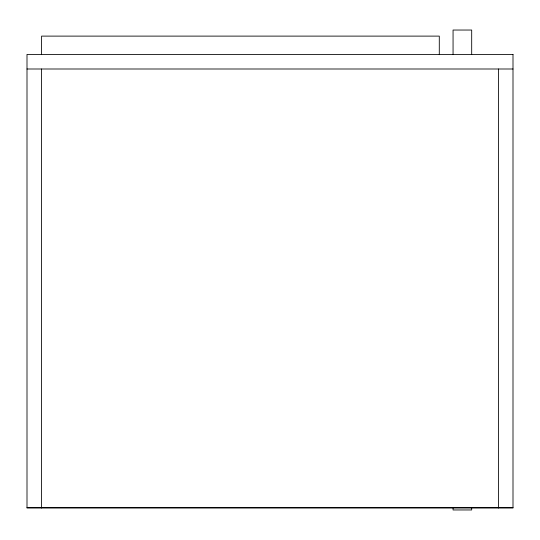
<?xml version="1.0" encoding="UTF-8"?>
<svg xmlns="http://www.w3.org/2000/svg" width="540" height="540" viewBox="0 0 540 540"><rect width="100%" height="100%" fill="white"/><g stroke="black" fill="none" stroke-linecap="round" stroke-linejoin="round"><path stroke-width="0.81" d="M27 68.999L513 68.999M27 507.533L513 507.533M498.42 68.999L498.42 508.019M471.69 54.499L471.69 30.038L453.06 30.038L453.06 54.499M471.69 508.275L471.69 509.963L453.06 509.963L453.06 508.275M439.29 54.668L439.29 36.113L41.58 36.113L41.58 54.668M41.58 68.999L41.58 508.019M513 54.419L27 54.419L27 508.019L513 508.019L513 54.419"/></g></svg>
